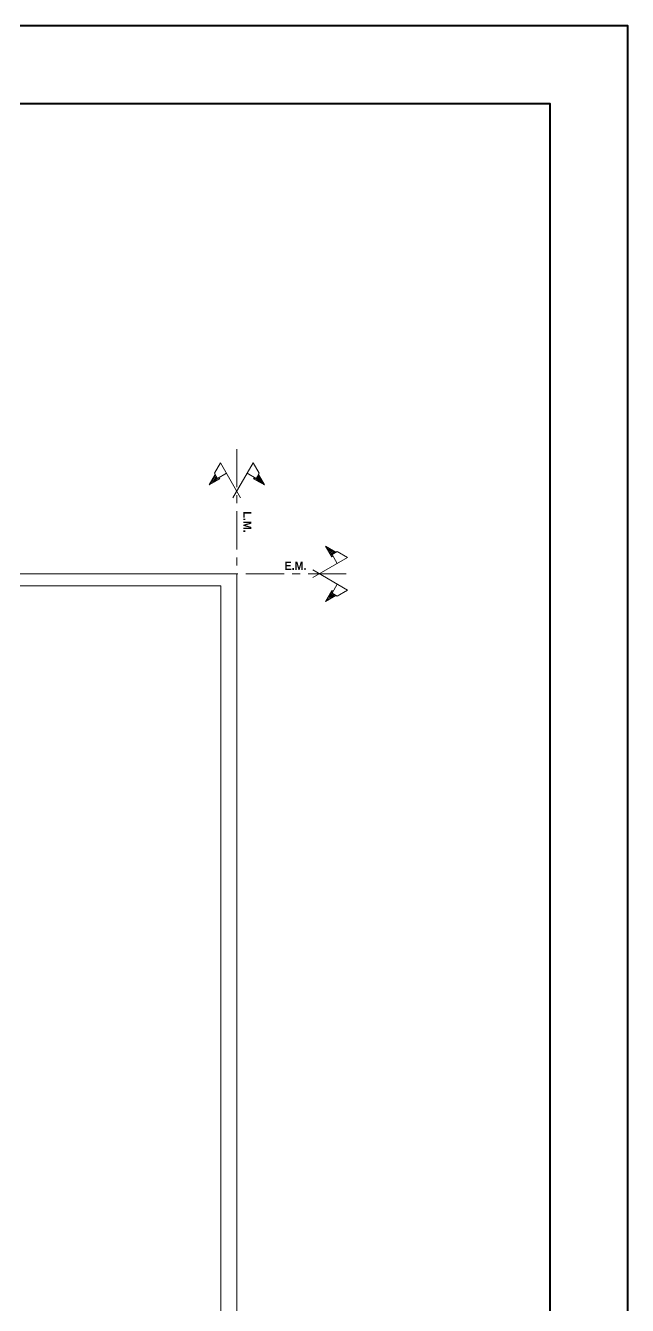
# Model space of a CAD drawing. Header units: millimetres. Extents: x 5985 to 6342, y 1020 to 1088.
# Drawn here: x 6172.34 to 6179.86, y 1068.4 to 1084.38 of the extents above; entities that cross this region are included whole.
import ezdxf

# ---------------------------------------------------------------- set-up
doc = ezdxf.new("R2010")
doc.units = ezdxf.units.MM
doc.linetypes.add('CENTER', pattern=[50.8, 31.75, -6.35, 6.35, -6.35])
for name, color, linetype, lineweight in [('02_CIVIL_EXIST', 18, 'Continuous', 30), ('07_CIVIL VISTAS MEDIA', 251, 'Continuous', 5), ('10_CIVIL EJES', 230, 'CENTER', 15), ('12_HATCH', 254, 'Continuous', 9), ('12_TEXTOS', 150, 'Continuous', 40)]:
    doc.layers.add(name, color=color, linetype=linetype, lineweight=lineweight)
doc.styles.add('JDS1', font='GOTHICB.TTF')

msp = doc.modelspace()

# ---------------------------------------------------------------- hatches: boundary and pattern name
at = {"layer": '07_CIVIL VISTAS MEDIA', "linetype": 'ByBlock', "lineweight": 9}
h = msp.add_hatch(dxfattribs=at)
h.set_pattern_fill('LINE', color=256, scale=0.09375, angle=600, style=0)
h.set_pattern_definition([(240, (6224.513087, 656.450392), (0.0101487352, -0.005859375), [])])
h.paths.add_polyline_path([(6174.631, 1078.644), (6174.766, 1078.722), (6174.757, 1078.738), (6174.735, 1078.726), (6174.707, 1078.775)])
h = msp.add_hatch(dxfattribs=at)
h.set_pattern_fill('LINE', color=256, scale=0.09375, angle=600, style=0)
h.set_pattern_definition([(300, (6150.819668, 656.450392), (-0.0101487352, -0.005859375), [])])
h.paths.add_polyline_path([(6175.247, 1078.775), (6175.219, 1078.726), (6175.198, 1078.738), (6175.188, 1078.722), (6175.323, 1078.644)])
h = msp.add_hatch(dxfattribs=at)
h.set_pattern_fill('LINE', color=256, scale=0.09375, angle=690, style=0)
h.set_pattern_definition([(30, (6597.093122, 1053.377337), (0.005859375, -0.0101487352), [])])
h.paths.add_polyline_path([(6176.217, 1077.805), (6176.168, 1077.777), (6176.181, 1077.755), (6176.164, 1077.746), (6176.087, 1077.88)])
h = msp.add_hatch(dxfattribs=at)
h.set_pattern_fill('LINE', color=256, scale=0.09375, angle=690, style=0)
h.set_pattern_definition([(330, (6597.093122, 1127.070756), (0.005859375, 0.0101487352), [])])
h.paths.add_polyline_path([(6176.087, 1077.189), (6176.164, 1077.324), (6176.181, 1077.314), (6176.168, 1077.293), (6176.217, 1077.264)])

# ---------------------------------------------------------------- linework, layer by layer
at = {"layer": '02_CIVIL_EXIST', "lineweight": 40}
for points in [[(6139.037, 1084.382), (6179.861, 1084.382), (6179.861, 1055.514), (6139.037, 1055.514)], [(6141.467, 1083.41), (6178.889, 1083.41), (6178.889, 1056.486), (6141.467, 1056.486)]]:
    msp.add_lwpolyline(points, close=True, dxfattribs=at)
at = {"layer": '07_CIVIL VISTAS MEDIA', "linetype": 'ByBlock', "lineweight": 9}
for p, q in [((6174.697, 1078.791), (6174.772, 1078.921)), ((6175.024, 1078.485), (6174.772, 1078.921)), ((6174.93, 1078.485), (6175.182, 1078.921)), ((6175.257, 1078.791), (6175.182, 1078.921)), ((6174.631, 1078.644), (6174.707, 1078.775)), ((6174.735, 1078.726), (6174.697, 1078.791)), ((6174.735, 1078.726), (6174.848, 1078.791)), ((6174.766, 1078.722), (6174.757, 1078.738)), ((6175.219, 1078.726), (6175.107, 1078.791)), ((6175.188, 1078.722), (6175.198, 1078.738)), ((6175.219, 1078.726), (6175.257, 1078.791)), ((6175.323, 1078.644), (6175.247, 1078.775)), ((6174.631, 1078.644), (6174.766, 1078.722)), ((6175.323, 1078.644), (6175.188, 1078.722)), ((6176.087, 1077.88), (6176.164, 1077.746)), ((6176.168, 1077.777), (6176.233, 1077.814)), ((6176.233, 1077.814), (6176.363, 1077.739)), ((6175.928, 1077.488), (6176.363, 1077.739)), ((6176.164, 1077.746), (6176.181, 1077.755)), ((6176.168, 1077.777), (6176.233, 1077.664)), ((6175.928, 1077.582), (6176.363, 1077.33)), ((6176.087, 1077.189), (6176.164, 1077.324)), ((6176.164, 1077.324), (6176.181, 1077.314)), ((6176.168, 1077.293), (6176.233, 1077.405)), ((6176.233, 1077.255), (6176.363, 1077.33)), ((6176.087, 1077.189), (6176.217, 1077.264)), ((6176.168, 1077.293), (6176.233, 1077.255))]:
    msp.add_line(p, q, dxfattribs=at)
at = {"layer": '07_CIVIL VISTAS MEDIA'}
for p, q in [((6171.977, 1077.535), (6174.977, 1077.535)), ((6174.977, 1077.535), (6174.977, 1062.535)), ((6174.777, 1077.385), (6171.977, 1077.385)), ((6174.777, 1077.385), (6174.777, 1062.735))]:
    msp.add_line(p, q, dxfattribs=at)
at = {"layer": '10_CIVIL EJES', "ltscale": 0.015}
for p, q in [((6174.977, 1079.092), (6174.977, 1061.141)), ((6176.345, 1077.535), (6160.492, 1077.535))]:
    msp.add_line(p, q, dxfattribs=at)
at = {"layer": '12_HATCH', "linetype": 'ByBlock', "lineweight": 9}
msp.add_line((6176.087, 1077.88), (6176.217, 1077.805), dxfattribs=at)

# ---------------------------------------------------------------- texts
at = {"layer": '12_TEXTOS', "color": 150, "insert": (6175.061, 1078.315), "char_height": 0.1, "width": 0.32371, "attachment_point": 7, "rotation": 270, "style": 'JDS1'}
msp.add_mtext('L.M.', dxfattribs=at)
at = {"layer": '12_TEXTOS', "color": 150, "insert": (6175.541, 1077.584), "char_height": 0.1, "width": 0.32371, "attachment_point": 7, "style": 'JDS1'}
msp.add_mtext('{\\W0.877602; }E.M.', dxfattribs=at)

doc.saveas('drawing.dxf')
